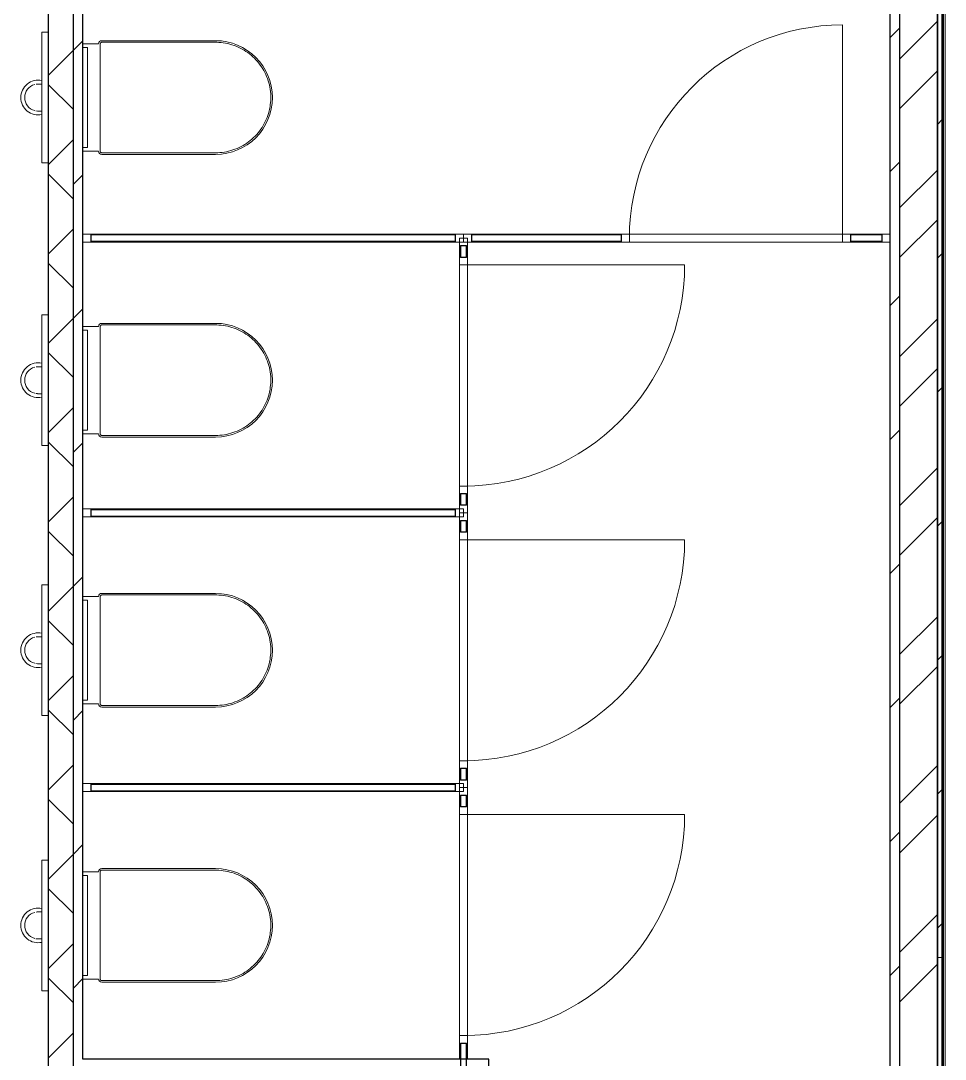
# Model space of a CAD drawing. Header units: millimetres. Extents: x -88595 to 880822, y -1054509 to -148035.
# Drawn here: x 316022 to 318948, y -272077 to -268789 of the extents above; entities that cross this region are included whole.
import ezdxf

# ---------------------------------------------------------------- set-up
doc = ezdxf.new("R2010")
doc.units = ezdxf.units.MM
for name, color, linetype, lineweight in [('Витраж', 7, 'Continuous', 9), ('Двери', 7, 'Continuous', 9), ('Оборудование', 7, 'Continuous', 18), ('Ограждение', 7, 'Continuous', 9), ('Сантехника', 7, 'Continuous', 18), ('Стены наружные', 7, 'Continuous', 18), ('Стены разрез', 7, 'Continuous', 30), ('Стены штриховка', 7, 'Continuous', 9)]:
    doc.layers.add(name, color=color, linetype=linetype, lineweight=lineweight)

# ---------------------------------------------------------------- blocks, each defined once
blk = doc.blocks.new('2 этаж')
at = {"layer": 'Витраж', "lineweight": 18}
for p, q in [((345577.5, 658344), (345552.5, 658344)), ((345552.5, 658344), (345552.5, 658319)), ((345552.5, 658319), (345577.5, 658319)), ((345577.5, 658319), (345577.5, 658344)), ((346782.5, 658344), (346757.5, 658344)), ((346757.5, 658344), (346757.5, 658319)), ((346757.5, 658319), (346782.5, 658319)), ((346782.5, 658319), (346782.5, 658344)), ((345577.5, 657474), (345552.5, 657474)), ((345552.5, 657474), (345552.5, 657449)), ((345577.5, 657449), (345577.5, 657474)), ((346770, 657486.5), (346745, 657486.5)), ((346745, 657486.5), (346745, 657461.5)), ((346745, 657461.5), (346770, 657461.5)), ((346770, 657461.5), (346770, 657486.5)), ((345552.5, 657449), (345577.5, 657449)), ((345577.5, 656604), (345552.5, 656604)), ((345552.5, 656604), (345552.5, 656579)), ((345577.5, 656579), (345577.5, 656604)), ((346770, 656616.5), (346745, 656616.5)), ((346745, 656616.5), (346745, 656591.5)), ((346770, 656591.5), (346770, 656616.5)), ((345552.5, 656579), (345577.5, 656579)), ((346745, 656591.5), (346770, 656591.5))]:
    blk.add_line(p, q, dxfattribs=at)
at = {"layer": 'Витраж'}
for p, q in [((346732.5, 658344), (345577.5, 658344)), ((346732.5, 658319), (345577.5, 658319)), ((347257.5, 658344), (346782.5, 658344)), ((347257.5, 658319), (346782.5, 658319)), ((347957.5, 658344), (347282.5, 658344)), ((347957.5, 658319), (347282.5, 658319)), ((348082.5, 658344), (347982.5, 658344)), ((348082.5, 658319), (347982.5, 658319)), ((346745, 658306.5), (346745, 658271.5)), ((346770, 658306.5), (346770, 658271.5)), ((346745, 658246.5), (346745, 657546.5)), ((346770, 658246.5), (346770, 657546.5)), ((346745, 657521.5), (346745, 657486.5)), ((346770, 657521.5), (346770, 657486.5)), ((346732.5, 657474), (345577.5, 657474)), ((346732.5, 657449), (345577.5, 657449)), ((346745, 657436.5), (346745, 657401.5)), ((346770, 657436.5), (346770, 657401.5)), ((346745, 657376.5), (346745, 656676.5)), ((346770, 657376.5), (346770, 656676.5)), ((346745, 656651.5), (346745, 656616.5)), ((346770, 656651.5), (346770, 656616.5)), ((346732.5, 656604), (345577.5, 656604)), ((346732.5, 656579), (345577.5, 656579)), ((346745, 656566.5), (346745, 656531.5)), ((346770, 656566.5), (346770, 656531.5)), ((346745, 656506.5), (346745, 655806.5)), ((346770, 656506.5), (346770, 655806.5)), ((346745, 655781.5), (346745, 655731.5)), ((346770, 655781.5), (346770, 655731.5))]:
    blk.add_line(p, q, dxfattribs=at)
at = {"layer": 'Витраж', "lineweight": 18, "extrusion": (0, 0, -1)}
for p, q in [((346757.5, 658344), (346732.5, 658344)), ((346732.5, 658344), (346732.5, 658319)), ((346732.5, 658319), (346757.5, 658319)), ((346770, 658331.5), (346745, 658331.5)), ((346745, 658331.5), (346745, 658306.5)), ((346757.5, 658319), (346757.5, 658344)), ((346770, 658306.5), (346770, 658331.5)), ((347282.5, 658344), (347257.5, 658344)), ((347257.5, 658344), (347257.5, 658319)), ((347257.5, 658319), (347282.5, 658319)), ((347282.5, 658319), (347282.5, 658344)), ((347982.5, 658344), (347957.5, 658344)), ((347957.5, 658344), (347957.5, 658319)), ((347957.5, 658319), (347982.5, 658319)), ((347982.5, 658319), (347982.5, 658344)), ((348107.5, 658344), (348082.5, 658344)), ((348082.5, 658344), (348082.5, 658319)), ((348082.5, 658319), (348107.5, 658319)), ((348107.5, 658319), (348107.5, 658344)), ((346745, 658306.5), (346770, 658306.5)), ((346770, 658271.5), (346745, 658271.5)), ((346745, 658271.5), (346745, 658246.5)), ((346745, 658246.5), (346770, 658246.5)), ((346770, 658246.5), (346770, 658271.5)), ((346770, 657546.5), (346745, 657546.5)), ((346745, 657546.5), (346745, 657521.5)), ((346770, 657521.5), (346770, 657546.5)), ((346745, 657521.5), (346770, 657521.5)), ((346757.5, 657474), (346732.5, 657474)), ((346732.5, 657474), (346732.5, 657449)), ((346770, 657461.5), (346745, 657461.5)), ((346745, 657461.5), (346745, 657436.5)), ((346757.5, 657449), (346757.5, 657474)), ((346770, 657436.5), (346770, 657461.5)), ((346732.5, 657449), (346757.5, 657449)), ((346745, 657436.5), (346770, 657436.5)), ((346770, 657401.5), (346745, 657401.5)), ((346745, 657401.5), (346745, 657376.5)), ((346770, 657376.5), (346770, 657401.5)), ((346745, 657376.5), (346770, 657376.5)), ((346770, 656676.5), (346745, 656676.5)), ((346745, 656676.5), (346745, 656651.5)), ((346770, 656651.5), (346770, 656676.5)), ((346745, 656651.5), (346770, 656651.5)), ((346757.5, 656604), (346732.5, 656604)), ((346732.5, 656604), (346732.5, 656579)), ((346757.5, 656579), (346757.5, 656604)), ((346732.5, 656579), (346757.5, 656579)), ((346770, 656591.5), (346745, 656591.5)), ((346745, 656591.5), (346745, 656566.5)), ((346770, 656566.5), (346770, 656591.5)), ((346745, 656566.5), (346770, 656566.5)), ((346770, 656531.5), (346745, 656531.5)), ((346745, 656531.5), (346745, 656506.5)), ((346745, 656506.5), (346770, 656506.5)), ((346770, 656506.5), (346770, 656531.5)), ((346770, 655806.5), (346745, 655806.5)), ((346745, 655806.5), (346745, 655781.5)), ((346745, 655781.5), (346770, 655781.5)), ((346770, 655781.5), (346770, 655806.5))]:
    blk.add_line(p, q, dxfattribs=at)
at = {"layer": 'Двери'}
for p, q in [((347957.5, 658344), (347957.5, 659006.5)), ((346770, 658246.5), (347457.5, 658246.5)), ((346770, 657376.5), (347457.5, 657376.5)), ((346770, 656506.5), (347457.5, 656506.5))]:
    blk.add_line(p, q, dxfattribs=at)
for centre, radius, start, end in [((347957.5, 658331.5), 675, 90, 180), ((346757.5, 658246.5), 700, 270, 0), ((346757.5, 657376.5), 700, 270, 0), ((346757.5, 656506.5), 700, 270, 0)]:
    blk.add_arc(centre, radius, start, end, dxfattribs=at)
at = {"layer": 'Ограждение'}
blk.add_line((348282.5, 654021.5), (348282.5, 659106.5), dxfattribs=at)
at = {"layer": 'Сантехника', "lineweight": 9}
for p, q in [((345442.5, 658983.3), (345422.5, 658983.3)), ((345422.5, 658983.3), (345422.5, 658958.3)), ((345422.5, 658594.8), (345422.5, 658958.3)), ((345422.5, 658594.8), (345422.5, 658569.8)), ((345422.5, 658569.8), (345442.5, 658569.8)), ((345442.5, 658088.3), (345422.5, 658088.3)), ((345422.5, 658088.3), (345422.5, 658063.3)), ((345422.5, 657699.8), (345422.5, 658063.3)), ((345422.5, 657699.8), (345422.5, 657674.8)), ((345422.5, 657674.8), (345442.5, 657674.8)), ((345442.5, 657233.3), (345422.5, 657233.3)), ((345422.5, 657233.3), (345422.5, 657208.3)), ((345422.5, 656844.8), (345422.5, 657208.3)), ((345422.5, 656844.8), (345422.5, 656819.8)), ((345422.5, 656819.8), (345442.5, 656819.8)), ((345442.5, 656362), (345422.5, 656362)), ((345422.5, 656362), (345422.5, 656337)), ((345422.5, 655973.5), (345422.5, 656337)), ((345422.5, 655973.5), (345422.5, 655948.5)), ((345422.5, 655948.5), (345442.5, 655948.5))]:
    blk.add_line(p, q, dxfattribs=at)
at = {"layer": 'Сантехника'}
for p, q in [((345602.5, 658946.5), (345552.5, 658946.5)), ((345607.5, 658946.5), (345607.5, 658606.5)), ((345972.5, 658956.5), (345612.5, 658956.5)), ((345972.5, 658951.5), (345612.5, 658951.5)), ((345552.5, 658934.7), (345567.5, 658934.7)), ((345567.5, 658934.7), (345567.5, 658618.3)), ((345567.5, 658618.3), (345552.5, 658618.3)), ((345552.5, 658606.5), (345602.5, 658606.5)), ((345612.5, 658601.5), (345972.5, 658601.5)), ((345612.5, 658596.5), (345972.5, 658596.5)), ((345602.5, 658051.5), (345552.5, 658051.5)), ((345607.5, 658051.5), (345607.5, 657711.5)), ((345972.5, 658061.5), (345612.5, 658061.5)), ((345972.5, 658056.5), (345612.5, 658056.5)), ((345552.5, 658039.7), (345567.5, 658039.7)), ((345567.5, 658039.7), (345567.5, 657723.3)), ((345567.5, 657723.3), (345552.5, 657723.3)), ((345552.5, 657711.5), (345602.5, 657711.5)), ((345612.5, 657706.5), (345972.5, 657706.5)), ((345612.5, 657701.5), (345972.5, 657701.5)), ((345602.5, 657196.5), (345552.5, 657196.5)), ((345607.5, 657196.5), (345607.5, 656856.5)), ((345972.5, 657206.5), (345612.5, 657206.5)), ((345972.5, 657201.5), (345612.5, 657201.5)), ((345552.5, 657184.7), (345567.5, 657184.7)), ((345567.5, 657184.7), (345567.5, 656868.3)), ((345567.5, 656868.3), (345552.5, 656868.3)), ((345552.5, 656856.5), (345602.5, 656856.5)), ((345612.5, 656851.5), (345972.5, 656851.5)), ((345612.5, 656846.5), (345972.5, 656846.5)), ((345602.5, 656325.3), (345552.5, 656325.3)), ((345552.5, 656313.5), (345567.5, 656313.5)), ((345567.5, 656313.5), (345567.5, 655997.1)), ((345607.5, 656325.3), (345607.5, 655985.3)), ((345972.5, 656335.3), (345612.5, 656335.3)), ((345972.5, 656330.3), (345612.5, 656330.3)), ((345567.5, 655997.1), (345552.5, 655997.1)), ((345552.5, 655985.3), (345602.5, 655985.3)), ((345612.5, 655980.3), (345972.5, 655980.3)), ((345612.5, 655975.3), (345972.5, 655975.3))]:
    blk.add_line(p, q, dxfattribs=at)
at = {"layer": 'Сантехника', "flags": 128}
for points in [[(345612.5, 658951.5), (345612.3, 658951.5), (345612.1, 658951.5), (345611.9, 658951.5), (345611.7, 658951.4), (345611.5, 658951.4), (345611.3, 658951.4), (345611.1, 658951.3), (345610.9, 658951.3), (345610.7, 658951.2), (345610.6, 658951.1), (345610.4, 658951), (345610.2, 658950.9), (345610, 658950.8), (345609.8, 658950.7), (345609.7, 658950.6), (345609.5, 658950.5), (345609.4, 658950.4), (345609.2, 658950.3), (345609.1, 658950.1), (345608.9, 658950), (345608.8, 658949.8), (345608.6, 658949.7), (345608.5, 658949.5), (345608.4, 658949.4), (345608.3, 658949.2), (345608.2, 658949), (345608.1, 658948.9), (345608, 658948.7), (345607.9, 658948.5), (345607.8, 658948.3), (345607.8, 658948.1), (345607.7, 658947.9), (345607.7, 658947.7), (345607.6, 658947.6), (345607.6, 658947.4), (345607.5, 658947.2), (345607.5, 658947), (345607.5, 658946.8), (345607.5, 658946.6), (345607.5, 658946.5)], [(345972.5, 658601.5), (345979.5, 658601.6), (345986.5, 658602.1), (345993.5, 658602.8), (346000.4, 658603.7), (346007.3, 658605), (346014.1, 658606.5), (346020.9, 658608.3), (346027.5, 658610.4), (346034.1, 658612.7), (346040.6, 658615.3), (346047, 658618.2), (346053.3, 658621.3), (346059.5, 658624.6), (346065.5, 658628.2), (346071.3, 658632.1), (346077, 658636.1), (346082.5, 658640.4), (346087.9, 658644.9), (346093.1, 658649.7), (346098, 658654.6), (346102.8, 658659.7), (346107.4, 658665), (346111.7, 658670.5), (346115.9, 658676.1), (346119.8, 658682), (346123.4, 658687.9), (346126.8, 658694), (346130, 658700.3), (346132.9, 658706.6), (346135.6, 658713.1), (346138, 658719.7), (346140.2, 658726.3), (346142, 658733.1), (346143.6, 658739.9), (346145, 658746.8), (346146, 658753.7), (346146.8, 658760.6), (346147.3, 658767.6), (346147.5, 658774.6), (346147.4, 658781.6), (346147.1, 658788.6), (346146.5, 658795.6), (346145.6, 658802.5), (346144.4, 658809.4), (346142.9, 658816.3), (346141.2, 658823), (346139.2, 658829.8), (346136.9, 658836.4), (346134.4, 658842.9), (346131.6, 658849.3), (346128.6, 658855.6), (346125.3, 658861.8), (346121.8, 658867.9), (346118, 658873.8), (346114, 658879.5), (346109.8, 658885.1), (346105.3, 658890.5), (346100.6, 658895.7), (346095.8, 658900.7), (346090.7, 658905.5), (346085.5, 658910.2), (346080, 658914.6), (346074.4, 658918.8), (346068.6, 658922.7), (346062.7, 658926.5), (346056.6, 658929.9), (346050.4, 658933.2), (346044.1, 658936.2), (346037.7, 658938.9), (346031.1, 658941.4), (346024.5, 658943.6), (346017.8, 658945.6), (346011, 658947.2), (346004.1, 658948.6), (345997.2, 658949.8), (345990.2, 658950.6), (345983.3, 658951.2), (345976.3, 658951.5), (345972.5, 658951.5)], [(345607.5, 658606.5), (345607.5, 658606.3), (345607.5, 658606.1), (345607.5, 658605.9), (345607.6, 658605.7), (345607.6, 658605.5), (345607.6, 658605.3), (345607.7, 658605.1), (345607.8, 658604.9), (345607.8, 658604.7), (345607.9, 658604.6), (345608, 658604.4), (345608.1, 658604.2), (345608.2, 658604), (345608.3, 658603.9), (345608.4, 658603.7), (345608.5, 658603.5), (345608.6, 658603.4), (345608.7, 658603.2), (345608.9, 658603.1), (345609, 658602.9), (345609.2, 658602.8), (345609.3, 658602.7), (345609.5, 658602.5), (345609.6, 658602.4), (345609.8, 658602.3), (345610, 658602.2), (345610.1, 658602.1), (345610.3, 658602), (345610.5, 658601.9), (345610.7, 658601.8), (345610.9, 658601.8), (345611.1, 658601.7), (345611.3, 658601.7), (345611.5, 658601.6), (345611.7, 658601.6), (345611.8, 658601.5), (345612, 658601.5), (345612.2, 658601.5), (345612.4, 658601.5), (345612.5, 658601.5)], [(345612.5, 658056.5), (345612.3, 658056.5), (345612.1, 658056.5), (345611.9, 658056.5), (345611.7, 658056.4), (345611.5, 658056.4), (345611.3, 658056.4), (345611.1, 658056.3), (345610.9, 658056.3), (345610.7, 658056.2), (345610.6, 658056.1), (345610.4, 658056), (345610.2, 658055.9), (345610, 658055.8), (345609.8, 658055.7), (345609.7, 658055.6), (345609.5, 658055.5), (345609.4, 658055.4), (345609.2, 658055.3), (345609.1, 658055.1), (345608.9, 658055), (345608.8, 658054.8), (345608.6, 658054.7), (345608.5, 658054.5), (345608.4, 658054.4), (345608.3, 658054.2), (345608.2, 658054), (345608.1, 658053.9), (345608, 658053.7), (345607.9, 658053.5), (345607.8, 658053.3), (345607.8, 658053.1), (345607.7, 658052.9), (345607.7, 658052.7), (345607.6, 658052.6), (345607.6, 658052.4), (345607.5, 658052.2), (345607.5, 658052), (345607.5, 658051.8), (345607.5, 658051.6), (345607.5, 658051.5)], [(345972.5, 657706.5), (345979.5, 657706.6), (345986.5, 657707.1), (345993.5, 657707.8), (346000.4, 657708.7), (346007.3, 657710), (346014.1, 657711.5), (346020.9, 657713.3), (346027.5, 657715.4), (346034.1, 657717.7), (346040.6, 657720.3), (346047, 657723.2), (346053.3, 657726.3), (346059.5, 657729.6), (346065.5, 657733.2), (346071.3, 657737.1), (346077, 657741.1), (346082.5, 657745.4), (346087.9, 657749.9), (346093.1, 657754.7), (346098, 657759.6), (346102.8, 657764.7), (346107.4, 657770), (346111.7, 657775.5), (346115.9, 657781.1), (346119.8, 657787), (346123.4, 657792.9), (346126.8, 657799), (346130, 657805.3), (346132.9, 657811.6), (346135.6, 657818.1), (346138, 657824.7), (346140.2, 657831.3), (346142, 657838.1), (346143.6, 657844.9), (346145, 657851.8), (346146, 657858.7), (346146.8, 657865.6), (346147.3, 657872.6), (346147.5, 657879.6), (346147.4, 657886.6), (346147.1, 657893.6), (346146.5, 657900.6), (346145.6, 657907.5), (346144.4, 657914.4), (346142.9, 657921.3), (346141.2, 657928), (346139.2, 657934.8), (346136.9, 657941.4), (346134.4, 657947.9), (346131.6, 657954.3), (346128.6, 657960.6), (346125.3, 657966.8), (346121.8, 657972.9), (346118, 657978.8), (346114, 657984.5), (346109.8, 657990.1), (346105.3, 657995.5), (346100.6, 658000.7), (346095.8, 658005.7), (346090.7, 658010.5), (346085.5, 658015.2), (346080, 658019.6), (346074.4, 658023.8), (346068.6, 658027.7), (346062.7, 658031.5), (346056.6, 658034.9), (346050.4, 658038.2), (346044.1, 658041.2), (346037.7, 658043.9), (346031.1, 658046.4), (346024.5, 658048.6), (346017.8, 658050.6), (346011, 658052.2), (346004.1, 658053.6), (345997.2, 658054.8), (345990.2, 658055.6), (345983.3, 658056.2), (345976.3, 658056.5), (345972.5, 658056.5)], [(345607.5, 657711.5), (345607.5, 657711.3), (345607.5, 657711.1), (345607.5, 657710.9), (345607.6, 657710.7), (345607.6, 657710.5), (345607.6, 657710.3), (345607.7, 657710.1), (345607.8, 657709.9), (345607.8, 657709.7), (345607.9, 657709.6), (345608, 657709.4), (345608.1, 657709.2), (345608.2, 657709), (345608.3, 657708.9), (345608.4, 657708.7), (345608.5, 657708.5), (345608.6, 657708.4), (345608.7, 657708.2), (345608.9, 657708.1), (345609, 657707.9), (345609.2, 657707.8), (345609.3, 657707.7), (345609.5, 657707.5), (345609.6, 657707.4), (345609.8, 657707.3), (345610, 657707.2), (345610.1, 657707.1), (345610.3, 657707), (345610.5, 657706.9), (345610.7, 657706.8), (345610.9, 657706.8), (345611.1, 657706.7), (345611.3, 657706.7), (345611.5, 657706.6), (345611.7, 657706.6), (345611.8, 657706.5), (345612, 657706.5), (345612.2, 657706.5), (345612.4, 657706.5), (345612.5, 657706.5)], [(345612.5, 657201.5), (345612.3, 657201.5), (345612.1, 657201.5), (345611.9, 657201.5), (345611.7, 657201.4), (345611.5, 657201.4), (345611.3, 657201.4), (345611.1, 657201.3), (345610.9, 657201.3), (345610.7, 657201.2), (345610.6, 657201.1), (345610.4, 657201), (345610.2, 657200.9), (345610, 657200.8), (345609.8, 657200.7), (345609.7, 657200.6), (345609.5, 657200.5), (345609.4, 657200.4), (345609.2, 657200.3), (345609.1, 657200.1), (345608.9, 657200), (345608.8, 657199.8), (345608.6, 657199.7), (345608.5, 657199.5), (345608.4, 657199.4), (345608.3, 657199.2), (345608.2, 657199), (345608.1, 657198.9), (345608, 657198.7), (345607.9, 657198.5), (345607.8, 657198.3), (345607.8, 657198.1), (345607.7, 657197.9), (345607.7, 657197.7), (345607.6, 657197.6), (345607.6, 657197.4), (345607.5, 657197.2), (345607.5, 657197), (345607.5, 657196.8), (345607.5, 657196.6), (345607.5, 657196.5)], [(345972.5, 656851.5), (345979.5, 656851.6), (345986.5, 656852.1), (345993.5, 656852.8), (346000.4, 656853.7), (346007.3, 656855), (346014.1, 656856.5), (346020.9, 656858.3), (346027.5, 656860.4), (346034.1, 656862.7), (346040.6, 656865.3), (346047, 656868.2), (346053.3, 656871.3), (346059.5, 656874.6), (346065.5, 656878.2), (346071.3, 656882.1), (346077, 656886.1), (346082.5, 656890.4), (346087.9, 656894.9), (346093.1, 656899.7), (346098, 656904.6), (346102.8, 656909.7), (346107.4, 656915), (346111.7, 656920.5), (346115.9, 656926.1), (346119.8, 656932), (346123.4, 656937.9), (346126.8, 656944), (346130, 656950.3), (346132.9, 656956.6), (346135.6, 656963.1), (346138, 656969.7), (346140.2, 656976.3), (346142, 656983.1), (346143.6, 656989.9), (346145, 656996.8), (346146, 657003.7), (346146.8, 657010.6), (346147.3, 657017.6), (346147.5, 657024.6), (346147.4, 657031.6), (346147.1, 657038.6), (346146.5, 657045.6), (346145.6, 657052.5), (346144.4, 657059.4), (346142.9, 657066.3), (346141.2, 657073), (346139.2, 657079.8), (346136.9, 657086.4), (346134.4, 657092.9), (346131.6, 657099.3), (346128.6, 657105.6), (346125.3, 657111.8), (346121.8, 657117.9), (346118, 657123.8), (346114, 657129.5), (346109.8, 657135.1), (346105.3, 657140.5), (346100.6, 657145.7), (346095.8, 657150.7), (346090.7, 657155.5), (346085.5, 657160.2), (346080, 657164.6), (346074.4, 657168.8), (346068.6, 657172.7), (346062.7, 657176.5), (346056.6, 657179.9), (346050.4, 657183.2), (346044.1, 657186.2), (346037.7, 657188.9), (346031.1, 657191.4), (346024.5, 657193.6), (346017.8, 657195.6), (346011, 657197.2), (346004.1, 657198.6), (345997.2, 657199.8), (345990.2, 657200.6), (345983.3, 657201.2), (345976.3, 657201.5), (345972.5, 657201.5)], [(345607.5, 656856.5), (345607.5, 656856.3), (345607.5, 656856.1), (345607.5, 656855.9), (345607.6, 656855.7), (345607.6, 656855.5), (345607.6, 656855.3), (345607.7, 656855.1), (345607.8, 656854.9), (345607.8, 656854.7), (345607.9, 656854.6), (345608, 656854.4), (345608.1, 656854.2), (345608.2, 656854), (345608.3, 656853.9), (345608.4, 656853.7), (345608.5, 656853.5), (345608.6, 656853.4), (345608.7, 656853.2), (345608.9, 656853.1), (345609, 656852.9), (345609.2, 656852.8), (345609.3, 656852.7), (345609.5, 656852.5), (345609.6, 656852.4), (345609.8, 656852.3), (345610, 656852.2), (345610.1, 656852.1), (345610.3, 656852), (345610.5, 656851.9), (345610.7, 656851.8), (345610.9, 656851.8), (345611.1, 656851.7), (345611.3, 656851.7), (345611.5, 656851.6), (345611.7, 656851.6), (345611.8, 656851.5), (345612, 656851.5), (345612.2, 656851.5), (345612.4, 656851.5), (345612.5, 656851.5)], [(345612.5, 656330.3), (345612.3, 656330.3), (345612.1, 656330.2), (345611.9, 656330.2), (345611.7, 656330.2), (345611.5, 656330.2), (345611.3, 656330.1), (345611.1, 656330.1), (345610.9, 656330), (345610.7, 656329.9), (345610.6, 656329.9), (345610.4, 656329.8), (345610.2, 656329.7), (345610, 656329.6), (345609.8, 656329.5), (345609.7, 656329.4), (345609.5, 656329.3), (345609.4, 656329.1), (345609.2, 656329), (345609.1, 656328.9), (345608.9, 656328.7), (345608.8, 656328.6), (345608.6, 656328.4), (345608.5, 656328.3), (345608.4, 656328.1), (345608.3, 656328), (345608.2, 656327.8), (345608.1, 656327.6), (345608, 656327.4), (345607.9, 656327.3), (345607.8, 656327.1), (345607.8, 656326.9), (345607.7, 656326.7), (345607.7, 656326.5), (345607.6, 656326.3), (345607.6, 656326.1), (345607.5, 656325.9), (345607.5, 656325.7), (345607.5, 656325.5), (345607.5, 656325.3), (345607.5, 656325.3)], [(345972.5, 655980.3), (345979.5, 655980.4), (345986.5, 655980.8), (345993.5, 655981.5), (346000.4, 655982.5), (346007.3, 655983.7), (346014.1, 655985.3), (346020.9, 655987.1), (346027.5, 655989.1), (346034.1, 655991.5), (346040.6, 655994.1), (346047, 655996.9), (346053.3, 656000), (346059.5, 656003.4), (346065.5, 656007), (346071.3, 656010.8), (346077, 656014.9), (346082.5, 656019.2), (346087.9, 656023.7), (346093.1, 656028.4), (346098, 656033.3), (346102.8, 656038.4), (346107.4, 656043.8), (346111.7, 656049.2), (346115.9, 656054.9), (346119.8, 656060.7), (346123.4, 656066.7), (346126.8, 656072.8), (346130, 656079), (346132.9, 656085.4), (346135.6, 656091.8), (346138, 656098.4), (346140.2, 656105.1), (346142, 656111.8), (346143.6, 656118.6), (346145, 656125.5), (346146, 656132.4), (346146.8, 656139.4), (346147.3, 656146.4), (346147.5, 656153.4), (346147.4, 656160.4), (346147.1, 656167.4), (346146.5, 656174.3), (346145.6, 656181.3), (346144.4, 656188.2), (346142.9, 656195), (346141.2, 656201.8), (346139.2, 656208.5), (346136.9, 656215.1), (346134.4, 656221.7), (346131.6, 656228.1), (346128.6, 656234.4), (346125.3, 656240.6), (346121.8, 656246.6), (346118, 656252.5), (346114, 656258.2), (346109.8, 656263.8), (346105.3, 656269.2), (346100.6, 656274.4), (346095.8, 656279.5), (346090.7, 656284.3), (346085.5, 656288.9), (346080, 656293.3), (346074.4, 656297.5), (346068.6, 656301.5), (346062.7, 656305.2), (346056.6, 656308.7), (346050.4, 656311.9), (346044.1, 656314.9), (346037.7, 656317.7), (346031.1, 656320.1), (346024.5, 656322.4), (346017.8, 656324.3), (346011, 656326), (346004.1, 656327.4), (345997.2, 656328.5), (345990.2, 656329.4), (345983.3, 656329.9), (345976.3, 656330.2), (345972.5, 656330.3)], [(345607.5, 655985.3), (345607.5, 655985.1), (345607.5, 655984.9), (345607.5, 655984.7), (345607.6, 655984.5), (345607.6, 655984.3), (345607.6, 655984.1), (345607.7, 655983.9), (345607.8, 655983.7), (345607.8, 655983.5), (345607.9, 655983.3), (345608, 655983.1), (345608.1, 655982.9), (345608.2, 655982.8), (345608.3, 655982.6), (345608.4, 655982.4), (345608.5, 655982.3), (345608.6, 655982.1), (345608.7, 655982), (345608.9, 655981.8), (345609, 655981.7), (345609.2, 655981.5), (345609.3, 655981.4), (345609.5, 655981.3), (345609.6, 655981.2), (345609.8, 655981), (345610, 655980.9), (345610.1, 655980.8), (345610.3, 655980.8), (345610.5, 655980.7), (345610.7, 655980.6), (345610.9, 655980.5), (345611.1, 655980.5), (345611.3, 655980.4), (345611.5, 655980.4), (345611.7, 655980.3), (345611.8, 655980.3), (345612, 655980.3), (345612.2, 655980.3), (345612.4, 655980.3), (345612.5, 655980.3)]]:
    blk.add_lwpolyline(points, dxfattribs=at)
at = {"layer": 'Сантехника', "lineweight": 9, "flags": 128}
for points in [[(345421.4, 658819.2), (345420.3, 658819.2), (345419.2, 658819.2), (345418.2, 658819.2), (345417.2, 658819.2), (345416.4, 658819.2), (345415.5, 658819.2), (345414.8, 658819.2), (345414.1, 658819.2), (345413.5, 658819.2), (345412.9, 658819.2), (345412.5, 658819.2), (345412, 658819.2), (345411.7, 658819.2), (345411.4, 658819.2), (345411.2, 658819.2), (345411.1, 658819.2), (345411.1, 658819.2), (345411.1, 658819.2)], [(345411.1, 658733.8), (345411.1, 658733.8), (345411.2, 658733.8), (345411.4, 658733.8), (345411.6, 658733.8), (345412, 658733.8), (345412.3, 658733.8), (345412.8, 658733.8), (345413.3, 658733.8), (345413.9, 658733.8), (345414.6, 658733.8), (345415.3, 658733.8), (345416.1, 658733.8), (345417, 658733.8), (345417.9, 658733.8), (345418.9, 658733.8), (345420, 658733.8), (345421.1, 658733.8), (345422.2, 658733.8)], [(345421.4, 657924.2), (345420.3, 657924.2), (345419.2, 657924.2), (345418.2, 657924.2), (345417.2, 657924.2), (345416.4, 657924.2), (345415.5, 657924.2), (345414.8, 657924.2), (345414.1, 657924.2), (345413.5, 657924.2), (345412.9, 657924.2), (345412.5, 657924.2), (345412, 657924.2), (345411.7, 657924.2), (345411.4, 657924.2), (345411.2, 657924.2), (345411.1, 657924.2), (345411.1, 657924.2), (345411.1, 657924.2)], [(345411.1, 657838.8), (345411.1, 657838.8), (345411.2, 657838.8), (345411.4, 657838.8), (345411.6, 657838.8), (345412, 657838.8), (345412.3, 657838.8), (345412.8, 657838.8), (345413.3, 657838.8), (345413.9, 657838.8), (345414.6, 657838.8), (345415.3, 657838.8), (345416.1, 657838.8), (345417, 657838.8), (345417.9, 657838.8), (345418.9, 657838.8), (345420, 657838.8), (345421.1, 657838.8), (345422.2, 657838.8)], [(345421.4, 657069.2), (345420.3, 657069.2), (345419.2, 657069.2), (345418.2, 657069.2), (345417.2, 657069.2), (345416.4, 657069.2), (345415.5, 657069.2), (345414.8, 657069.2), (345414.1, 657069.2), (345413.5, 657069.2), (345412.9, 657069.2), (345412.5, 657069.2), (345412, 657069.2), (345411.7, 657069.2), (345411.4, 657069.2), (345411.2, 657069.2), (345411.1, 657069.2), (345411.1, 657069.2), (345411.1, 657069.2)], [(345411.1, 656983.8), (345411.1, 656983.8), (345411.2, 656983.8), (345411.4, 656983.8), (345411.6, 656983.8), (345412, 656983.8), (345412.3, 656983.8), (345412.8, 656983.8), (345413.3, 656983.8), (345413.9, 656983.8), (345414.6, 656983.8), (345415.3, 656983.8), (345416.1, 656983.8), (345417, 656983.8), (345417.9, 656983.8), (345418.9, 656983.8), (345420, 656983.8), (345421.1, 656983.8), (345422.2, 656983.8)], [(345421.4, 656198), (345420.3, 656198), (345419.2, 656198), (345418.2, 656198), (345417.2, 656198), (345416.4, 656198), (345415.5, 656198), (345414.8, 656198), (345414.1, 656198), (345413.5, 656198), (345412.9, 656198), (345412.5, 656198), (345412, 656198), (345411.7, 656198), (345411.4, 656198), (345411.2, 656198), (345411.1, 656198), (345411.1, 656198), (345411.1, 656198)], [(345411.1, 656112.6), (345411.1, 656112.6), (345411.2, 656112.6), (345411.4, 656112.6), (345411.6, 656112.6), (345412, 656112.6), (345412.3, 656112.6), (345412.8, 656112.6), (345413.3, 656112.6), (345413.9, 656112.6), (345414.6, 656112.6), (345415.3, 656112.6), (345416.1, 656112.6), (345417, 656112.6), (345417.9, 656112.6), (345418.9, 656112.6), (345420, 656112.6), (345421.1, 656112.6), (345422.2, 656112.6)]]:
    blk.add_lwpolyline(points, dxfattribs=at)
at = {"layer": 'Сантехника'}
for centre, radius, start, end in [((345612.5, 658946.5), 10, 90, 180), ((345612.5, 658946.5), 5, 150, 180), ((345612.5, 658946.5), 5, 150, 180), ((345612.5, 658946.5), 5, 150, 180), ((345612.5, 658946.5), 5, 90, 120), ((345612.5, 658946.5), 5, 90, 120), ((345612.5, 658946.5), 5, 105, 120), ((345972.5, 658776.5), 180, 270, 90), ((345972.5, 658776.5), 175, 89.0922, 90), ((345972.5, 658776.5), 175, 89.0922, 90), ((345612.5, 658606.5), 10, 180, 270), ((345612.5, 658606.5), 5, 180, 210), ((345612.5, 658606.5), 5, 180, 210), ((345612.5, 658606.5), 5, 180, 210), ((345612.5, 658606.5), 5, 240, 270), ((345612.5, 658606.5), 5, 240, 270), ((345612.5, 658606.5), 5, 240, 255), ((345972.5, 658776.5), 175, 270, 270.9078), ((345972.5, 658776.5), 175, 270, 270.9078), ((345612.5, 658051.5), 10, 90, 180), ((345612.5, 658051.5), 5, 150, 180), ((345612.5, 658051.5), 5, 150, 180), ((345612.5, 658051.5), 5, 150, 180), ((345612.5, 658051.5), 5, 90, 120), ((345612.5, 658051.5), 5, 90, 120), ((345612.5, 658051.5), 5, 105, 120), ((345972.5, 657881.5), 180, 270, 90), ((345972.5, 657881.5), 175, 89.0922, 90), ((345972.5, 657881.5), 175, 89.0922, 90), ((345612.5, 657711.5), 10, 180, 270), ((345612.5, 657711.5), 5, 180, 210), ((345612.5, 657711.5), 5, 180, 210), ((345612.5, 657711.5), 5, 180, 210), ((345612.5, 657711.5), 5, 240, 270), ((345612.5, 657711.5), 5, 240, 270), ((345612.5, 657711.5), 5, 240, 255), ((345972.5, 657881.5), 175, 270, 270.9078), ((345972.5, 657881.5), 175, 270, 270.9078), ((345612.5, 657196.5), 10, 90, 180), ((345612.5, 657196.5), 5, 150, 180), ((345612.5, 657196.5), 5, 150, 180), ((345612.5, 657196.5), 5, 150, 180), ((345612.5, 657196.5), 5, 90, 120), ((345612.5, 657196.5), 5, 90, 120), ((345612.5, 657196.5), 5, 105, 120), ((345972.5, 657026.5), 180, 270, 90), ((345972.5, 657026.5), 175, 89.0922, 90), ((345972.5, 657026.5), 175, 89.0922, 90), ((345612.5, 656856.5), 10, 180, 270), ((345612.5, 656856.5), 5, 180, 210), ((345612.5, 656856.5), 5, 180, 210), ((345612.5, 656856.5), 5, 180, 210), ((345612.5, 656856.5), 5, 240, 270), ((345612.5, 656856.5), 5, 240, 270), ((345612.5, 656856.5), 5, 240, 255), ((345972.5, 657026.5), 175, 270, 270.9078), ((345972.5, 657026.5), 175, 270, 270.9078), ((345612.5, 656325.3), 10, 90, 180), ((345612.5, 656325.3), 5, 150, 180), ((345612.5, 656325.3), 5, 150, 180), ((345612.5, 656325.3), 5, 150, 180), ((345612.5, 656325.3), 5, 90, 120), ((345612.5, 656325.3), 5, 90, 120), ((345612.5, 656325.3), 5, 105, 120), ((345972.5, 656155.3), 180, 270, 90), ((345972.5, 656155.3), 175, 89.0922, 90), ((345972.5, 656155.3), 175, 89.0922, 90), ((345612.5, 655985.3), 10, 180, 270), ((345612.5, 655985.3), 5, 180, 210), ((345612.5, 655985.3), 5, 180, 210), ((345612.5, 655985.3), 5, 180, 210), ((345612.5, 655985.3), 5, 240, 270), ((345612.5, 655985.3), 5, 240, 270), ((345612.5, 655985.3), 5, 240, 255), ((345972.5, 656155.3), 175, 270, 270.9078), ((345972.5, 656155.3), 175, 270, 270.9078)]:
    blk.add_arc(centre, radius, start, end, dxfattribs=at)
at = {"layer": 'Сантехника', "lineweight": 9}
for centre, radius, start, end in [((345411.1, 658776.5), 55, 77.9742, 180), ((345411.1, 658776.5), 42.7, 105, 180), ((345411.1, 658776.5), 42.7, 90, 99.1301), ((345411.1, 658776.5), 42.7, 90, 92.0828), ((345411.1, 658776.5), 42.7, 85.8024, 87.7583), ((345411.1, 658776.5), 55, 180, 282.0258), ((345411.1, 658776.5), 42.7, 180, 255), ((345411.1, 658776.5), 42.7, 260.5014, 272.7572), ((345411.1, 658776.5), 42.7, 267.4662, 270), ((345411.1, 657881.5), 55, 77.9742, 180), ((345411.1, 657881.5), 42.7, 105, 180), ((345411.1, 657881.5), 42.7, 90, 99.1301), ((345411.1, 657881.5), 42.7, 90, 92.0828), ((345411.1, 657881.5), 42.7, 85.8024, 87.7583), ((345411.1, 657881.5), 55, 180, 282.0258), ((345411.1, 657881.5), 42.7, 180, 255), ((345411.1, 657881.5), 42.7, 260.5014, 272.7572), ((345411.1, 657881.5), 42.7, 267.4662, 270), ((345411.1, 657026.5), 55, 77.9742, 180), ((345411.1, 657026.5), 42.7, 105, 180), ((345411.1, 657026.5), 42.7, 90, 99.1301), ((345411.1, 657026.5), 42.7, 90, 92.0828), ((345411.1, 657026.5), 42.7, 85.8024, 87.7583), ((345411.1, 657026.5), 55, 180, 282.0258), ((345411.1, 657026.5), 42.7, 180, 255), ((345411.1, 657026.5), 42.7, 260.5014, 272.7572), ((345411.1, 657026.5), 42.7, 267.4662, 270), ((345411.1, 656155.3), 55, 77.9742, 180), ((345411.1, 656155.3), 42.7, 105, 180), ((345411.1, 656155.3), 42.7, 90, 99.1301), ((345411.1, 656155.3), 42.7, 90, 92.0828), ((345411.1, 656155.3), 42.7, 85.8024, 87.7583), ((345411.1, 656155.3), 55, 180, 282.0258), ((345411.1, 656155.3), 42.7, 180, 255), ((345411.1, 656155.3), 42.7, 260.5014, 272.7572), ((345411.1, 656155.3), 42.7, 267.4662, 270)]:
    blk.add_arc(centre, radius, start, end, dxfattribs=at)
at = {"layer": 'Стены наружные', "lineweight": 30}
for p, q in [((345442.5, 659756.5), (345442.5, 655701.5)), ((345522.5, 655701.5), (345522.5, 659756.5)), ((345552.5, 655731.5), (345552.5, 659726.5)), ((348107.5, 659726.5), (348107.5, 653511.5)), ((348137.5, 659756.5), (348137.5, 653481.5)), ((348257.5, 653361.5), (348257.5, 659581.5)), ((348257.5, 659581.5), (348257.5, 654021.5)), ((348272.5, 654021.5), (348272.5, 659576.5)), ((348277.5, 654021.5), (348277.5, 659571.5)), ((346837.5, 655731.5), (345552.5, 655731.5)), ((346837.5, 655181.5), (346837.5, 655731.5))]:
    blk.add_line(p, q, dxfattribs=at)
at = {"layer": 'Стены наружные', "linetype": 'Continuous', "lineweight": 9}
for p, q in [((348137.5, 658898.3), (348257.5, 659018.3)), ((348107.5, 658965.9), (348137.5, 658995.9)), ((348272.5, 658989.5), (348277.5, 658994.5)), ((345522.5, 658926.5), (345552.5, 658956.5)), ((345442.5, 658846.5), (345522.5, 658926.5)), ((348272.5, 658918.8), (348277.5, 658923.8)), ((348137.5, 658741.2), (348257.5, 658861.2)), ((348272.5, 658848), (348277.5, 658853)), ((345522.5, 658738.1), (345442.5, 658818.1)), ((348272.5, 658777.3), (348277.5, 658782.3)), ((348272.5, 658706.6), (348277.5, 658711.6)), ((348257.5, 658691.6), (348272.5, 658706.6)), ((345442.5, 658563.6), (345522.5, 658643.6)), ((348272.5, 658635.9), (348277.5, 658640.9)), ((348107.5, 658541.6), (348137.5, 658571.6)), ((348137.5, 658426.8), (348257.5, 658546.8)), ((348272.5, 658565.2), (348277.5, 658570.2)), ((345522.5, 658455.2), (345442.5, 658535.2)), ((345522.5, 658502.2), (345552.5, 658532.2)), ((348272.5, 658494.5), (348277.5, 658499.5)), ((348272.5, 658423.8), (348277.5, 658428.8)), ((348137.5, 658269.7), (348257.5, 658389.7)), ((345442.5, 658280.8), (345522.5, 658360.8)), ((348272.5, 658353.1), (348277.5, 658358.1)), ((348257.5, 658267.4), (348272.5, 658282.4)), ((348272.5, 658282.4), (348277.5, 658287.4)), ((345522.5, 658172.4), (345442.5, 658252.4)), ((348272.5, 658211.6), (348277.5, 658216.6)), ((348107.5, 658117.4), (348137.5, 658147.4)), ((348272.5, 658140.9), (348277.5, 658145.9)), ((345522.5, 658077.9), (345552.5, 658107.9)), ((345442.5, 657997.9), (345522.5, 658077.9)), ((348137.5, 657955.4), (348257.5, 658075.4)), ((348272.5, 658070.2), (348277.5, 658075.2)), ((348272.5, 657999.5), (348277.5, 658004.5)), ((345522.5, 657889.6), (345442.5, 657969.6)), ((348137.5, 657798.2), (348257.5, 657918.2)), ((348272.5, 657928.8), (348277.5, 657933.8)), ((348257.5, 657843.1), (348272.5, 657858.1)), ((348272.5, 657858.1), (348277.5, 657863.1)), ((345442.5, 657715.1), (345522.5, 657795.1)), ((348272.5, 657787.4), (348277.5, 657792.4)), ((348107.5, 657693.1), (348137.5, 657723.1)), ((348272.5, 657716.7), (348277.5, 657721.7)), ((345522.5, 657606.7), (345442.5, 657686.7)), ((345522.5, 657653.7), (345552.5, 657683.7)), ((348272.5, 657646), (348277.5, 657651)), ((348137.5, 657483.9), (348257.5, 657603.9)), ((348272.5, 657575.3), (348277.5, 657580.3)), ((345442.5, 657432.3), (345522.5, 657512.3)), ((348272.5, 657504.5), (348277.5, 657509.5)), ((348137.5, 657326.8), (348257.5, 657446.8)), ((348257.5, 657418.8), (348272.5, 657433.8)), ((348272.5, 657433.8), (348277.5, 657438.8)), ((345522.5, 657323.9), (345442.5, 657403.9)), ((348272.5, 657363.1), (348277.5, 657368.1)), ((348107.5, 657268.8), (348137.5, 657298.8)), ((348272.5, 657292.4), (348277.5, 657297.4)), ((345442.5, 657149.4), (345522.5, 657229.4)), ((345522.5, 657229.4), (345552.5, 657259.4)), ((348272.5, 657221.7), (348277.5, 657226.7)), ((348137.5, 657012.5), (348257.5, 657132.5)), ((348272.5, 657151), (348277.5, 657156)), ((345522.5, 657041), (345442.5, 657121)), ((348272.5, 657080.3), (348277.5, 657085.3)), ((348257.5, 656994.6), (348272.5, 657009.6)), ((348272.5, 657009.6), (348277.5, 657014.6)), ((348137.5, 656855.3), (348257.5, 656975.3)), ((345442.5, 656866.6), (345522.5, 656946.6)), ((348272.5, 656938.9), (348277.5, 656943.9)), ((348107.5, 656844.6), (348137.5, 656874.6)), ((348272.5, 656868.1), (348277.5, 656873.1)), ((345522.5, 656758.2), (345442.5, 656838.2)), ((345522.5, 656805.2), (345552.5, 656835.2)), ((348272.5, 656797.4), (348277.5, 656802.4)), ((348272.5, 656726.7), (348277.5, 656731.7)), ((345442.5, 656583.7), (345522.5, 656663.7)), ((348137.5, 656541), (348257.5, 656661)), ((348272.5, 656656), (348277.5, 656661)), ((348257.5, 656570.3), (348272.5, 656585.3)), ((348272.5, 656585.3), (348277.5, 656590.3)), ((345522.5, 656475.3), (345442.5, 656555.3)), ((348137.5, 656383.8), (348257.5, 656503.8)), ((348272.5, 656514.6), (348277.5, 656519.6)), ((348107.5, 656420.3), (348137.5, 656450.3)), ((348272.5, 656443.9), (348277.5, 656448.9)), ((345522.5, 656380.9), (345552.5, 656410.9)), ((345442.5, 656300.9), (345522.5, 656380.9)), ((348272.5, 656373.2), (348277.5, 656378.2)), ((348272.5, 656302.5), (348277.5, 656307.5)), ((345522.5, 656192.5), (345442.5, 656272.5)), ((348272.5, 656231.7), (348277.5, 656236.7)), ((348137.5, 656069.5), (348257.5, 656189.5)), ((348257.5, 656146), (348272.5, 656161)), ((348272.5, 656161), (348277.5, 656166)), ((345442.5, 656018), (345522.5, 656098)), ((348272.5, 656090.3), (348277.5, 656095.3)), ((348107.5, 655996), (348137.5, 656026)), ((348137.5, 655912.4), (348257.5, 656032.4)), ((348272.5, 656019.6), (348277.5, 656024.6)), ((345522.5, 655909.7), (345442.5, 655989.7)), ((345522.5, 655956.6), (345552.5, 655986.6)), ((348272.5, 655948.9), (348277.5, 655953.9)), ((348272.5, 655878.2), (348277.5, 655883.2)), ((345442.5, 655735.2), (345522.5, 655815.2)), ((348272.5, 655807.5), (348277.5, 655812.5)), ((348272.5, 655736.8), (348277.5, 655741.8))]:
    blk.add_line(p, q, dxfattribs=at)
at = {"layer": 'Стены разрез'}
for p, q in [((346732.5, 658341.5), (345577.5, 658341.5)), ((345577.5, 658341.5), (345577.5, 658321.5)), ((345577.5, 658321.5), (346732.5, 658321.5)), ((346732.5, 658321.5), (346732.5, 658341.5)), ((347257.5, 658341.5), (346782.5, 658341.5)), ((346782.5, 658341.5), (346782.5, 658321.5)), ((346782.5, 658321.5), (347257.5, 658321.5)), ((347257.5, 658321.5), (347257.5, 658341.5)), ((348082.5, 658341.5), (347982.5, 658341.5)), ((347982.5, 658341.5), (347982.5, 658321.5)), ((347982.5, 658321.5), (348082.5, 658321.5)), ((348082.5, 658321.5), (348082.5, 658341.5)), ((346767.5, 658306.5), (346747.5, 658306.5)), ((346747.5, 658306.5), (346747.5, 658271.5)), ((346767.5, 658271.5), (346767.5, 658306.5)), ((346747.5, 658271.5), (346767.5, 658271.5)), ((346767.5, 657521.5), (346747.5, 657521.5)), ((346747.5, 657521.5), (346747.5, 657486.5)), ((346767.5, 657486.5), (346767.5, 657521.5)), ((346732.5, 657471.5), (345577.5, 657471.5)), ((345577.5, 657471.5), (345577.5, 657451.5)), ((346732.5, 657451.5), (346732.5, 657471.5)), ((346747.5, 657486.5), (346767.5, 657486.5)), ((345577.5, 657451.5), (346732.5, 657451.5)), ((346767.5, 657436.5), (346747.5, 657436.5)), ((346747.5, 657436.5), (346747.5, 657401.5)), ((346767.5, 657401.5), (346767.5, 657436.5)), ((346747.5, 657401.5), (346767.5, 657401.5)), ((346767.5, 656651.5), (346747.5, 656651.5)), ((346747.5, 656651.5), (346747.5, 656616.5)), ((346767.5, 656616.5), (346767.5, 656651.5)), ((346747.5, 656616.5), (346767.5, 656616.5)), ((346732.5, 656601.5), (345577.5, 656601.5)), ((345577.5, 656601.5), (345577.5, 656581.5)), ((345577.5, 656581.5), (346732.5, 656581.5)), ((346732.5, 656581.5), (346732.5, 656601.5)), ((346767.5, 656566.5), (346747.5, 656566.5)), ((346747.5, 656566.5), (346747.5, 656531.5)), ((346767.5, 656531.5), (346767.5, 656566.5)), ((346747.5, 656531.5), (346767.5, 656531.5)), ((346767.5, 655781.5), (346747.5, 655781.5)), ((346747.5, 655781.5), (346747.5, 655706.5)), ((346767.5, 655706.5), (346767.5, 655781.5))]:
    blk.add_line(p, q, dxfattribs=at)
at = {"layer": 'Стены штриховка'}
blk.add_line((348272.5, 656054), (348257.5, 656054), dxfattribs=at)

msp = doc.modelspace()

# ---------------------------------------------------------------- block references
at = {"layer": 'Оборудование', "color": 5, "true_color": 0x0000ff}
msp.add_blockref('2 этаж', (-29334.2, -927808.4), dxfattribs=at)

doc.saveas('drawing.dxf')
